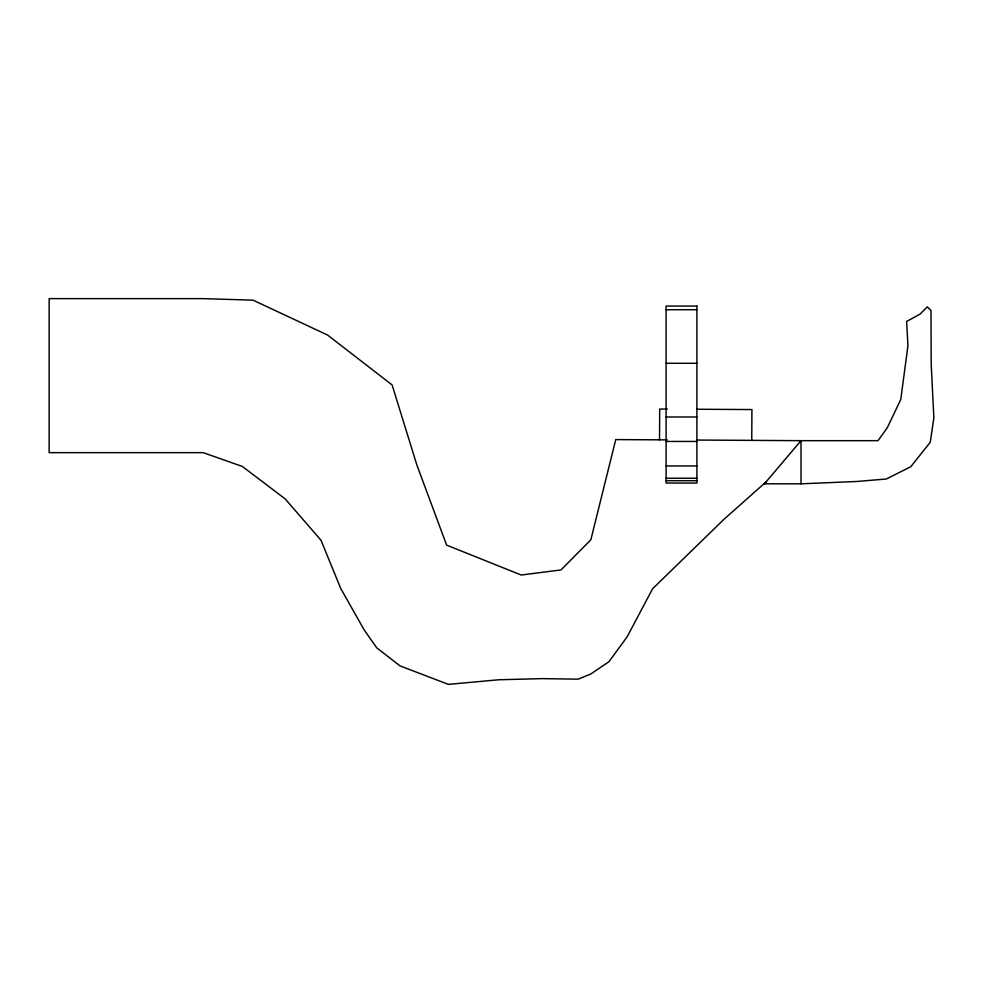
<?xml version="1.0" encoding="UTF-8"?>
<svg xmlns="http://www.w3.org/2000/svg" width="983" height="983" viewBox="0 0 983 983"><rect width="100%" height="100%" fill="white"/><g stroke="black" fill="none" stroke-linecap="round" stroke-linejoin="round"><path stroke-width="1.47" d="M659.532 439.843L659.704 409.039L667.383 409.075M751.737 440.372L751.921 409.567L696.787 409.247M764.43 483.82L801.01 440.667L878.028 440.667L887.391 427.556L900.772 399.442L907.936 345.783L906.633 321.429L920.027 314.142L927.313 306.856L930.987 310.505L931.196 364.054L933.85 417.775L930.274 442.239L910.774 466.741L886.31 479.004L856.906 481.473L801.01 483.82L763.902 483.82M766.015 481.94L723.832 519.429L652.601 588.78L627.093 636.898L608.932 661.719L590.808 673.982L578.139 679.155L542.002 678.626L498.725 679.769L448.383 684.377L399.946 665.86L376.649 647.736L364.091 629.771L340.769 588.547L320.999 540.245L285.193 498.909L242.334 466.446L203.174 452.647L49.15 452.647L49.15 298.623L203.174 298.623L253.086 300.171L327.572 335.043L392.119 384.955L416.866 465.008L446.614 545.11L521.199 575.03L560.986 569.931L590.844 539.802L615.739 439.585L667.211 439.88M666.093 309.719L696.898 309.719M666.093 363.28L696.898 363.28M666.093 416.989L696.898 416.989M666.093 441.453L696.898 441.453M666.093 465.954L696.898 465.954M666.093 478.229L696.898 478.229M666.093 480.687L696.898 480.687M696.615 440.052L801.01 440.667L801.01 483.82M696.898 306.069L666.093 306.069L666.093 483.034L696.898 483.034L696.898 306.069"/></g></svg>
